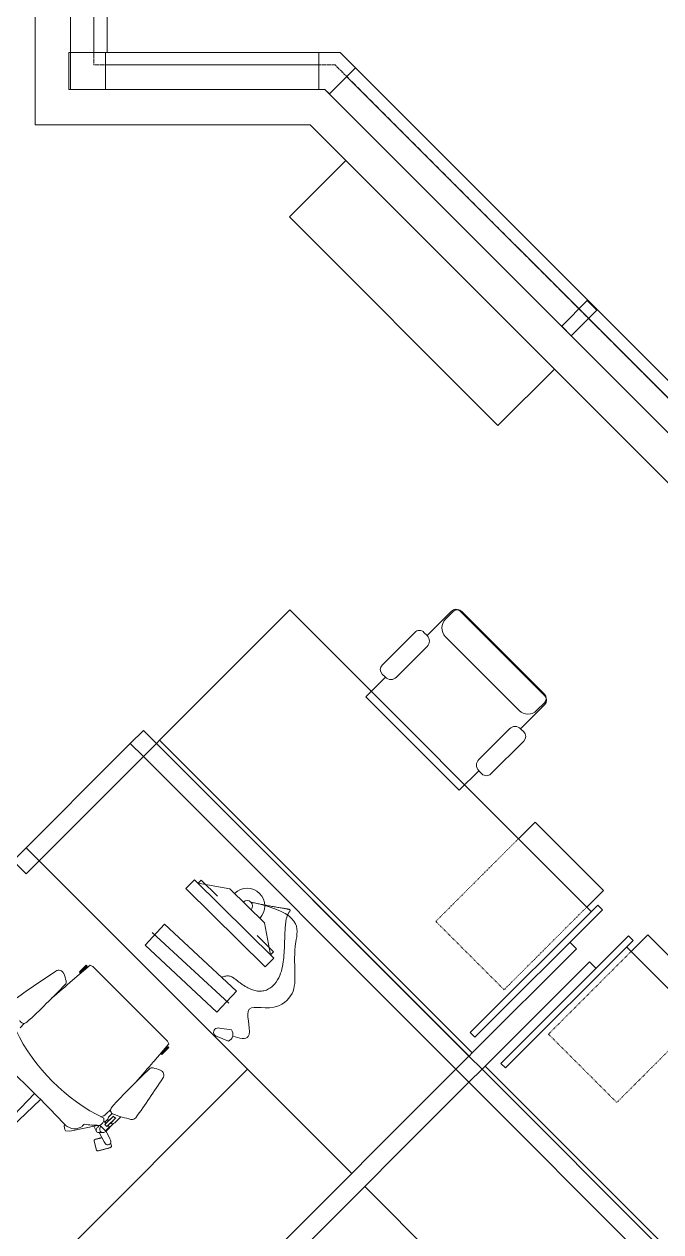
# Model space of a CAD drawing. Header units: inches. Extents: x 1 to 4574, y -953 to 1388.
# Drawn here: x 2070.3 to 2174, y 511.2 to 707.8 of the extents above; entities that cross this region are included whole.
import ezdxf

# ---------------------------------------------------------------- set-up
doc = ezdxf.new("R2010")
doc.units = ezdxf.units.IN
doc.header["$MEASUREMENT"] = 0
doc.linetypes.add('Dash', pattern=[0.25, 0.125, -0.125])
doc.linetypes.add('IMPORT-PHANTOM4', pattern=[0.625, 0.3125, -0.0625, 0.0625, -0.0625, 0.0625, -0.0625])
for name, color, linetype, lineweight in [('3rd Floor Revit Background_dwg', 8, 'Continuous', 9), ('A-Area', 7, 'IMPORT-PHANTOM4', 9), ('A-FLOR', 192, 'Continuous', 9), ('AWAEX', 7, 'Continuous', 9), ('I-FURN', 30, 'Continuous', 9), ('I-FURN-HDLN', 30, 'Continuous', 9), ('MHV', 7, 'Continuous', 9)]:
    doc.layers.add(name, color=color, linetype=linetype, lineweight=lineweight)

# ---------------------------------------------------------------- blocks, each defined once
blk = doc.blocks.new('6FT_BENCHES - 6FT_BENCHES-1759733-3rd Floor New Construction - Tel_Data_Elec Plan')
at = {"layer": 'I-FURN'}
for p, q in [((-15.74, 30.23), (-15.74, -41.77)), ((-14.99, 30.23), (-15.74, 30.23)), ((9, 30.23), (-14.99, 30.23)), ((-14.99, -41.77), (-14.99, 30.23)), ((9, 28.73), (9, 30.23)), ((-12.88, 28.73), (-12.88, 27.67)), ((16.49, 28.73), (-12.88, 28.73)), ((-12.88, 27.67), (16.49, 27.67)), ((14.99, -41.77), (14.99, 27.67)), ((16.49, 27.67), (16.49, 28.73)), ((18.82, 26.62), (14.99, 26.62)), ((18.82, 10.89), (18.82, 26.62)), ((18.82, 26.62), (18.82, 10.89)), ((14.99, 10.89), (18.82, 10.89)), ((26.85, 0.26), (19.27, 0.26)), ((13.77, -1.52), (13.77, -23.02)), ((18.24, -1.52), (13.77, -1.52)), ((18.24, -0.77), (18.24, -1.52)), ((27.9, -1.52), (27.9, -0.8)), ((33.47, -1.52), (27.9, -1.52)), ((33.62, -1.77), (31.84, -1.77)), ((19.52, -2.79), (26.63, -2.79)), ((29.84, -20.77), (29.84, -3.77)), ((34.47, -22.02), (34.47, -2.52)), ((34.62, -21.77), (34.62, -2.77)), ((13.77, -23.02), (18.24, -23.02)), ((18.24, -23.02), (18.24, -23.77)), ((26.59, -21.75), (19.52, -21.75)), ((27.86, -23.02), (33.47, -23.02)), ((27.86, -23.74), (27.86, -23.02)), ((33.62, -22.77), (31.84, -22.77)), ((19.27, -24.8), (26.8, -24.8)), ((-15.74, -41.77), (-14.99, -41.77)), ((-14.99, -41.77), (14.99, -41.77))]:
    blk.add_line(p, q, dxfattribs=at)
for centre, radius, start, end in [((19.27, -0.77), 1.03, 90, 180), ((26.85, -0.8), 1.06, 0, 90), ((19.52, -1.52), 1.27, 180, 270), ((26.63, -1.52), 1.27, 270, 360), ((31.84, -3.77), 2, 90, 180), ((33.47, -2.52), 1, 360, 90), ((33.62, -2.77), 1, 360, 90), ((31.84, -20.77), 2, 180, 270), ((19.52, -23.02), 1.27, 90, 180), ((26.59, -23.02), 1.27, 0, 90), ((33.47, -22.02), 1, 270, 360), ((33.62, -21.77), 1, 270, 360), ((19.27, -23.77), 1.03, 180, 270), ((26.8, -23.74), 1.06, 270, 0)]:
    blk.add_arc(centre, radius, start, end, dxfattribs=at)
at = {"layer": 'I-FURN-HDLN', "linetype": 'Dash'}
for p, q in [((-4.05, 26.62), (-4.05, 10.89)), ((14.99, 26.62), (-4.05, 26.62)), ((-4.05, 10.89), (14.99, 10.89))]:
    blk.add_line(p, q, dxfattribs=at)
blk = doc.blocks.new('6FT_BENCHES - 6FT_BENCHES-1760081-3rd Floor New Construction - Tel_Data_Elec Plan')
at = {"layer": 'I-FURN'}
for p, q in [((-15.74, 41.77), (-14.99, 41.77)), ((-15.74, -30.23), (-15.74, 41.77)), ((-14.99, 41.77), (14.99, 41.77)), ((-14.99, 41.77), (-14.99, -30.23)), ((14.99, 41.77), (14.99, -27.67)), ((18.24, 23.02), (18.24, 23.77)), ((19.27, 24.8), (26.8, 24.8)), ((27.86, 23.74), (27.86, 23.02)), ((13.77, 23.02), (18.24, 23.02)), ((13.77, 1.52), (13.77, 23.02)), ((26.59, 21.75), (19.52, 21.75)), ((27.86, 23.02), (33.47, 23.02)), ((33.62, 22.77), (31.84, 22.77)), ((34.47, 22.02), (34.47, 2.52)), ((34.62, 21.77), (34.62, 2.77)), ((29.84, 20.77), (29.84, 3.77)), ((19.52, 2.79), (26.63, 2.79)), ((18.24, 1.52), (13.77, 1.52)), ((18.24, 0.77), (18.24, 1.52)), ((27.9, 1.52), (27.9, 0.8)), ((33.47, 1.52), (27.9, 1.52)), ((33.62, 1.77), (31.84, 1.77)), ((26.85, -0.26), (19.27, -0.26)), ((14.99, -10.89), (18.82, -10.89)), ((18.82, -10.89), (18.82, -26.62)), ((18.82, -26.62), (18.82, -10.89)), ((18.82, -26.62), (14.99, -26.62)), ((-12.88, -27.67), (16.49, -27.67)), ((-12.88, -28.73), (-12.88, -27.67)), ((16.49, -28.73), (-12.88, -28.73)), ((9, -28.73), (9, -30.23)), ((16.49, -27.67), (16.49, -28.73)), ((-14.99, -30.23), (-15.74, -30.23)), ((9, -30.23), (-14.99, -30.23))]:
    blk.add_line(p, q, dxfattribs=at)
for centre, radius, start, end in [((19.27, 23.77), 1.03, 90, 180), ((26.8, 23.74), 1.06, 360, 90), ((19.52, 23.02), 1.27, 180, 270), ((26.59, 23.02), 1.27, 270, 0), ((31.84, 20.77), 2, 90, 180), ((33.47, 22.02), 1, 0, 90), ((33.62, 21.77), 1, 0, 90), ((19.52, 1.52), 1.27, 90, 180), ((26.63, 1.52), 1.27, 0, 90), ((31.84, 3.77), 2, 180, 270), ((33.47, 2.52), 1, 270, 0), ((33.62, 2.77), 1, 270, 0), ((19.27, 0.77), 1.03, 180, 270), ((26.85, 0.8), 1.06, 270, 360)]:
    blk.add_arc(centre, radius, start, end, dxfattribs=at)
at = {"layer": 'I-FURN-HDLN', "linetype": 'Dash'}
for p, q in [((-4.05, -10.89), (14.99, -10.89)), ((-4.05, -26.62), (-4.05, -10.89)), ((14.99, -26.62), (-4.05, -26.62))]:
    blk.add_line(p, q, dxfattribs=at)
blk = doc.blocks.new('Workstation - 6x6 - Workstation - 6x6-1549611-3rd Floor New Construction - Tel_Data_Elec Plan')
at = {"layer": 'I-FURN'}
for p, q in [((-76.5, 1.5), (-76.5, -1.5)), ((-73.5, 1.5), (-76.5, 1.5)), ((-73.5, -1.5), (-73.5, 1.5)), ((-73.5, 1.5), (-1.5, 1.5)), ((-1.5, 1.5), (-1.5, -1.5)), ((1.5, 1.5), (-1.5, 1.5)), ((-1.5, 1.5), (1.5, 1.5)), ((-1.5, -1.5), (-1.5, 1.5)), ((1.5, -1.5), (1.5, 1.5)), ((1.5, 1.5), (1.5, -1.5)), ((73.5, 1.5), (1.5, 1.5)), ((-76.5, -1.5), (-73.5, -1.5)), ((-76.5, -28.5), (-76.5, -1.5)), ((-73.5, -1.5), (-73.5, -28.5)), ((-1.5, -1.5), (-73.5, -1.5)), ((-1.5, -1.5), (1.5, -1.5)), ((-1.5, -73.5), (-1.5, -1.5)), ((-1.5, -1.5), (-1.5, -73.5)), ((1.5, -1.5), (-1.5, -1.5)), ((1.5, -1.5), (1.5, -73.5)), ((1.5, -1.5), (73.5, -1.5)), ((1.5, -73.5), (1.5, -1.5)), ((-48.28, -6.77), (-52.61, -9.79)), ((-40.4, -6.73), (-48.28, -6.77)), ((-36.03, -9.71), (-40.4, -6.73)), ((-35.26, -9.7), (-53.39, -9.8)), ((-53.39, -9.8), (-53.38, -11.8)), ((-52.62, -9.07), (-48.89, -9.05)), ((-52.61, -9.79), (-52.62, -9.07)), ((-39.77, -9), (-36.04, -8.98)), ((-36.04, -8.98), (-36.03, -9.71)), ((-35.25, -11.7), (-35.26, -9.7)), ((-53.38, -11.8), (-35.25, -11.7)), ((-51.74, -18.36), (-35.74, -17.8)), ((-51.58, -23.01), (-51.74, -18.36)), ((-35.74, -17.8), (-35.58, -22.46)), ((-52.22, -20.74), (-35.26, -20.05)), ((-35.58, -22.46), (-51.58, -23.01)), ((-31.89, -22.83), (-33.46, -24.02)), ((-76.5, -25.5), (-76.5, -28.5)), ((-73.5, -25.5), (-76.5, -25.5)), ((-73.5, -28.5), (-73.5, -25.5)), ((-73.5, -25.5), (-1.5, -25.5)), ((-32.76, -25.23), (-30.95, -24.45)), ((-25.5, -25.5), (-25.5, -73.5)), ((73.5, -25.5), (1.5, -25.5)), ((-76.5, -28.5), (-73.5, -28.5)), ((-73.5, -28.5), (-76.5, -28.5)), ((-56.05, -32.08), (-56.05, -33.66)), ((-55.89, -32.08), (-56.05, -32.08)), ((-55.89, -35.41), (-55.62, -31.63)), ((-55.89, -33.66), (-55.89, -32.08)), ((-55.62, -31.63), (-55.16, -31.5)), ((-55.16, -31.5), (-37.94, -31.5)), ((-37.94, -31.5), (-37.48, -31.63)), ((-37.48, -31.63), (-37.21, -35.41)), ((-37.2, -33.66), (-37.2, -32.08)), ((-37.2, -32.08), (-37.05, -32.08)), ((-37.05, -32.08), (-37.05, -33.66)), ((-56.05, -33.66), (-55.89, -33.66)), ((-37.05, -33.66), (-37.2, -33.66)), ((-56.47, -46.92), (-56.48, -45.93)), ((-36.63, -46.92), (-36.62, -45.93)), ((-36, -46.69), (-35.99, -46.18)), ((-35.98, -47.03), (-36, -46.69)), ((-35.57, -47.56), (-35.55, -46.32)), ((-35.54, -46.36), (-35.54, -48.29)), ((-35.08, -48.29), (-35.08, -46.32)), ((-35.04, -47.53), (-35.05, -46.27)), ((-34.7, -47.17), (-34.67, -48.98)), ((-34.61, -46.69), (-34.62, -45.54)), ((-35.54, -48.02), (-36.08, -48.01)), ((-36.05, -48.95), (-34.76, -48.95)), ((-35.87, -47.26), (-35.86, -48.01)), ((-35.54, -48.29), (-35.08, -48.29)), ((-34.74, -48.03), (-35.08, -48.02)), ((-34.76, -48.95), (-34.74, -48.03)), ((-34.68, -48.91), (-33.32, -49.38)), ((-36.29, -49.23), (-38.84, -53.12)), ((-36.64, -49.78), (-35.73, -50.07)), ((-36.27, -49.19), (-36.29, -49.23)), ((-35.45, -50.03), (-34.84, -49.41)), ((-35.3, -49.87), (-33.64, -50.37)), ((-34.37, -50.15), (-34.96, -51.17)), ((-34.41, -50.14), (-34.94, -51.07)), ((-34.94, -51.07), (-34.91, -51.09)), ((-33.32, -52.11), (-32.26, -50.28)), ((-33.24, -52.05), (-32.28, -50.38)), ((-32.34, -50), (-32.8, -49.74)), ((-32.28, -50.38), (-32.31, -50.36)), ((-47.21, -52.83), (-47.07, -59.37)), ((-45.89, -52.83), (-46.03, -59.37)), ((-34.88, -51.44), (-33.59, -52.19)), ((-33.27, -52.03), (-33.24, -52.05)), ((-38.84, -53.12), (-39.36, -53.53))]:
    blk.add_line(p, q, dxfattribs=at)
for centre, radius, start, end in [((-44.34, -6.75), 2.88, 0.2998, 180.2998), ((-44.34, -6.75), 0.885, 0.2998, 180.2998), ((-32.02, -23.99), 1.17, 336.8209, 83.5101), ((-33.17, -24.66), 0.703, 113.9686, 306.3623), ((-55.33, -31.9), 0.589, 197.5488, 234.8938), ((-55.33, -33.83), 0.589, 134.4881, 162.4512), ((-37.77, -31.9), 0.589, 305.1062, 342.4512), ((-37.77, -33.83), 0.589, 17.5488, 45.5119), ((113.54, -72.48), 176.17, 168.1379, 170.6784), ((-58.03, -36.45), 0.859, 67.1573, 167.8576), ((-61.62, -45.01), 10.15, 60.0767, 67.2087), ((-56.87, -36.75), 0.615, 1.1809, 60.0767), ((-211.8, -39.95), 155.58, 357.9527, 1.1809), ((209.19, -57.38), 265.99, 175.2633, 176.2298), ((-302.29, -57.38), 265.99, 3.7702, 4.7367), ((118.7, -39.95), 155.58, 178.8191, 182.0473), ((-36.23, -36.75), 0.615, 119.9233, 178.8191), ((-31.47, -45.01), 10.15, 112.7913, 119.9233), ((-35.07, -36.45), 0.859, 11.5789, 112.8427), ((-206.63, -72.48), 176.17, 9.3216, 11.8593), ((-47.84, -20.67), 28.17, 295.3981, 301.4503), ((-33.53, -44.06), 0.749, 301.3338, 9.0231), ((-57.03, -45.48), 0.711, 244.5158, 357.9527), ((-38.46, -46.83), 1.84, 326.599, 357.2887), ((-36.07, -45.48), 0.711, 182.0473, 295.4842), ((-35.06, -46.73), 0.971, 197.6225, 237.9495), ((-35.34, -45.83), 0.533, 246.9672, 303.7509), ((-35.34, -45.9), 0.5, 247.0573, 301.4674), ((-35.49, -46.77), 0.887, 300.1857, 4.8367), ((-46.55, -17.95), 31.42, 251.1164, 288.8836), ((-32.78, -53.76), 5.75, 125.3709, 137.4948), ((-37, -48.52), 1.04, 328.1398, 53.8639), ((-34.85, -49.29), 1.25, 166.3769, 190.9189), ((-35.19, -48.94), 0.657, 181.3207, 257.9642), ((-35.27, -48.99), 0.593, 264.0219, 0.9117), ((-22.73, -51.52), 15.26, 176.4473, 178.5687), ((-40.81, -45.83), 5.54, 301.0187, 313.18), ((-35.17, -49.37), 0.922, 189.6607, 216.4682), ((-35.63, -49.76), 0.323, 209.6621, 304.4716), ((-33.2, -48.91), 1.53, 253.2073, 267.502), ((-33.82, -50.82), 1.53, 56.4886, 70.7927), ((-33.24, -49.85), 0.583, 267.4248, 297.8208), ((-33.3, -50.03), 0.583, 26.0911, 56.5503), ((-33.18, -49.97), 0.445, 297.8208, 26.0638), ((-32.44, -50.18), 0.2, 329.7906, 60), ((-46.55, -297.94), 245.12, 88.4848, 91.5152), ((-39.2, -52.43), 1.12, 205.6219, 262.0752), ((-40.35, -50.06), 2.87, 275.705, 307.0086), ((-40.23, -50.72), 2.29, 314.5977, 349.3918), ((-34.79, -51.27), 0.2, 150, 240.1121), ((-33.49, -52.01), 0.2, 240, 330)]:
    blk.add_arc(centre, radius, start, end, dxfattribs=at)
for points, knots in [([(-44.31, -5.87), (-37.07, -1.09), (-33.91, -7.56), (-28.34, -10.27), (-29.21, -16.39), (-34.37, -18.27), (-27.73, -21.55), (-30.02, -22.89), (-31.01, -23.4)], [0, 0, 0, 0, 4.203758, 11.310205, 15.301003, 21.109862, 25.639067, 29.008441, 29.008441, 29.008441, 29.008441]), ([(-44.31, -5.87), (-44.1, -5.73), (-43.67, -5.45), (-43.03, -5.03), (-42.39, -4.6), (-41.86, -4.24), (-41.44, -3.95), (-41.13, -3.73), (-40.82, -3.51), (-40.5, -3.28), (-40.19, -3.06), (-39.93, -2.87), (-39.72, -2.72), (-39.59, -2.63), (-39.49, -2.56), (-39.41, -2.5), (-39.33, -2.45), (-39.27, -2.41), (-39.22, -2.38), (-39.18, -2.36), (-39.15, -2.33), (-39.11, -2.31), (-39.07, -2.29), (-39.03, -2.27), (-39, -2.27), (-38.97, -2.27), (-38.95, -2.27), (-38.91, -2.28), (-38.89, -2.3), (-38.87, -2.32), (-38.85, -2.35), (-38.84, -2.38), (-38.83, -2.42), (-38.82, -2.45), (-38.82, -2.48), (-38.81, -2.51), (-38.8, -2.56), (-38.79, -2.62), (-38.77, -2.7), (-38.75, -2.78), (-38.73, -2.86), (-38.71, -2.93), (-38.68, -3.04), (-38.62, -3.22), (-38.5, -3.47), (-38.34, -3.74), (-38.15, -4.01), (-37.95, -4.27), (-37.75, -4.52), (-37.47, -4.86), (-37.11, -5.26), (-36.67, -5.74), (-36.03, -6.42), (-35.19, -7.31), (-34.19, -8.44), (-33.27, -9.63), (-32.51, -11), (-32.16, -12.3), (-32.19, -13.42), (-32.42, -14.23), (-32.86, -14.94), (-33.49, -15.5), (-34.23, -15.89), (-34.94, -16.14), (-35.59, -16.29), (-36.17, -16.4), (-36.75, -16.48), (-37.24, -16.54), (-37.63, -16.6), (-37.92, -16.67), (-38.19, -16.77), (-38.44, -16.94), (-38.64, -17.15), (-38.81, -17.39), (-38.96, -17.65), (-39.04, -17.83), (-39.08, -17.91)], [0, 0, 0, 0, 0.063928, 0.127857, 0.191785, 0.255713, 0.287677, 0.319641, 0.351605, 0.38357, 0.415534, 0.447498, 0.46348, 0.479462, 0.487453, 0.495444, 0.503435, 0.511426, 0.514814, 0.518203, 0.521591, 0.524979, 0.528367, 0.531756, 0.535144, 0.536838, 0.538532, 0.54192, 0.545309, 0.547003, 0.548697, 0.552085, 0.555473, 0.558862, 0.560556, 0.56225, 0.565638, 0.572415, 0.579191, 0.585968, 0.592744, 0.599521, 0.606297, 0.61985, 0.646956, 0.674062, 0.701168, 0.728275, 0.755381, 0.782487, 0.836699, 0.890911, 0.945123, 1.070551, 1.19598, 1.321408, 1.446836, 1.585346, 1.654601, 1.723857, 1.793112, 1.862367, 1.931622, 2.000877, 2.049938, 2.099, 2.148061, 2.197123, 2.221654, 2.246184, 2.270715, 2.295246, 2.319777, 2.344307, 2.368838, 2.393369, 2.393369, 2.393369, 2.393369])]:
    blk.add_open_spline(points, degree=3, knots=knots, dxfattribs=at)
blk = doc.blocks.new('3rd Floor Revit Background_dwg-1506769-3rd Floor New Construction - Tel_Data_Elec Plan')
at = {"layer": 'A-Area', "flags": 128}
for points in [[(1884.9, 180.92), (1805.75, 260.07), (1767.28, 260.07), (1767.28, 298.53), (1688.13, 377.68), (735.1, 377.68), (571.4, 213.99), (494.75, 290.64), (524.68, 320.57), (524.68, 419.78), (401.76, 542.7), (362.39, 542.7), (362.39, 582.06), (243.34, 701.12), (204.04, 701.12), (204.04, 740.42), (84.92, 859.54), (45.55, 859.54), (45.55, 898.9), (-441.32, 1385.78), (-666.56, 1385.78), (-745.3, 1307.04), (-745.3, 1267.7), (-784.64, 1267.7), (-863.31, 1189.03), (-863.31, 289.89), (-745.28, 171.87), (-705.91, 171.87), (-705.91, 132.5), (-587.52, 14.1), (-548.15, 14.1), (-548.15, -25.26), (-39.5, -533.91), (-0.12, -533.91), (-0.12, -573.29), (115.81, -689.22), (514.38, -689.22), (542.18, -661.42), (569.98, -689.22), (1686.6, -689.22), (1766.06, -609.77), (1766.06, -570.38), (1805.44, -570.38), (1884.9, -490.93), (1884.9, 180.92)], [(-745.3, 1267.7), (-745.3, 1307.04), (-666.56, 1385.78), (-441.32, 1385.78), (45.55, 898.9), (45.55, 859.54), (84.92, 859.54), (204.04, 740.42), (204.04, 701.12), (243.34, 701.12), (362.39, 582.06), (362.39, 542.7), (401.76, 542.7), (524.68, 419.78), (524.68, 320.57), (494.75, 290.64), (571.4, 213.99), (735.1, 377.68), (1688.13, 377.68), (1767.28, 298.53), (1767.28, 260.07), (1805.75, 260.07), (1884.9, 180.92), (1884.9, -490.93), (1805.44, -570.38), (1766.06, -570.38), (1766.06, -609.77), (1686.6, -689.22), (569.98, -689.22), (542.18, -661.42), (514.38, -689.22), (231.68, -689.22)]]:
    blk.add_lwpolyline(points, dxfattribs=at)
at = {"layer": 'AWAEX'}
for p, q in [((204.04, 737.63), (204.04, 702.87)), ((244.17, 703.12), (205.97, 703.12)), ((240.69, 701.12), (205.93, 701.12)), ((245.22, 699.23), (360.51, 583.95))]:
    blk.add_line(p, q, dxfattribs=at)
at = {"layer": 'AWAEX', "flags": 128}
for points in [[(364.39, 582.89), (244.17, 703.12), (206.24, 703.12), (206.24, 741.05), (85.75, 861.54), (47.55, 861.54), (47.55, 899.73), (-440.49, 1387.78), (-667.39, 1387.78), (-747.3, 1307.87), (-747.3, 1269.7), (-785.47, 1269.7), (-865.32, 1189.85), (-865.32, 289.08), (-746.11, 169.87), (-707.91, 169.87), (-707.91, 131.67), (-588.35, 12.1), (-550.15, 12.1), (-550.15, -26.09), (-40.33, -535.91), (3.88, -535.91)], [(358.39, 580.41), (241.68, 697.12), (200.24, 697.12), (200.24, 738.56), (83.27, 855.54), (41.55, 855.54), (41.55, 893.32)], [(350.39, 530.7), (350.39, 580.28), (239.3, 691.37), (194.49, 691.37), (194.49, 736.18), (80.88, 849.79), (35.8, 849.79), (35.8, 887.57)]]:
    blk.add_lwpolyline(points, dxfattribs=at)
for points in [[(205.97, 703.12), (205.97, 697.12), (199.97, 697.12), (199.97, 703.12)], [(240.69, 697.12), (241.69, 697.12), (242.4, 696.41), (246.64, 700.65), (244.18, 703.12), (240.69, 703.12)], [(280.24, 658.6), (281.8, 657.04), (285.96, 661.21), (284.4, 662.76)]]:
    blk.add_lwpolyline(points, close=True, dxfattribs=at)
at = {"layer": 'MHV', "flags": 128}
blk.add_lwpolyline([(235.91, 676.37), (269.85, 642.43), (279.04, 651.62), (245.1, 685.57)], close=True, dxfattribs=at)

msp = doc.modelspace()

# ---------------------------------------------------------------- linework, layer by layer
at = {"layer": 'A-FLOR', "lineweight": 13}
for p, q in [((2077.81, 697.12), (2077.81, 738.57)), ((2119.26, 697.12), (2077.81, 697.12)), ((2235.97, 580.41), (2119.26, 697.12))]:
    msp.add_line(p, q, dxfattribs=at)

# ---------------------------------------------------------------- block references
at = {"layer": '3rd Floor Revit Background_dwg', "color": 7}
msp.add_blockref('3rd Floor Revit Background_dwg-1506769-3rd Floor New Construction - Tel_Data_Elec Plan', (1877.58, 0), dxfattribs=at)
at = {"layer": 'I-FURN'}
for name, p, rotation in [('6FT_BENCHES - 6FT_BENCHES-1760081-3rd Floor New Construction - Tel_Data_Elec Plan', (2132.48, 572.26), 45.00000000000017), ('Workstation - 6x6 - Workstation - 6x6-1549611-3rd Floor New Construction - Tel_Data_Elec Plan', (2142.72, 537.63), 314.9999999999995), ('6FT_BENCHES - 6FT_BENCHES-1759733-3rd Floor New Construction - Tel_Data_Elec Plan', (2177.35, 527.38), 45.00000000000009)]:
    msp.add_blockref(name, p, dxfattribs=dict(at, rotation=rotation))

doc.saveas('drawing.dxf')
